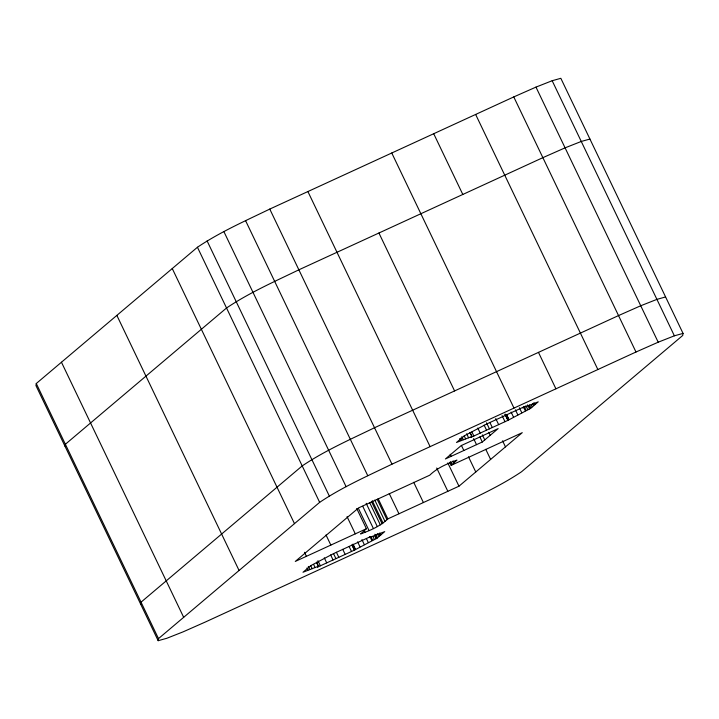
<?xml version="1.0" encoding="UTF-8"?>
<svg xmlns="http://www.w3.org/2000/svg" width="719" height="719" viewBox="0 0 719 719"><rect width="100%" height="100%" fill="white"/><g stroke="black" fill="none" stroke-linecap="round" stroke-linejoin="round"><path stroke-width="1.08" d="M683.05 333.4L682.726 335.476L521.563 471.736C498.887 486.979 473.758 498.051 449.24 509.915L205.23 622.07L183.012 631.893L166.835 638.274L158.171 640.692L35.95 385.6L36.274 383.524L197.437 247.255C220.113 232.021 245.251 220.949 269.769 209.076L513.77 96.921L535.979 87.107L552.165 80.726L560.829 78.308L683.05 333.4L674.377 335.818L658.2 342.199L635.991 352.013L391.981 464.168C367.472 476.041 342.334 487.114 319.658 502.347L158.495 638.616L158.171 640.692M65.052 446.337L65.375 444.261L226.539 307.993C249.214 292.759 274.343 281.686 298.861 269.814L542.872 157.659L565.08 147.844L581.258 141.463L589.931 139.046M140.708 604.248L141.041 602.171L302.205 465.912C324.871 450.669 350.009 439.597 374.527 427.733L618.529 315.578L640.737 305.755L656.923 299.374L665.587 296.956M318.553 566.221L317.492 567.12L354.395 550.161L376.801 538.333L384.728 531.62L369.189 537.641L370.258 536.742L333.355 553.702L310.932 565.547L302.996 572.252L318.553 566.221L316.612 562.168M472.05 436.442L470.99 437.332L507.884 420.372L530.289 408.545L538.225 401.84L522.686 407.862L523.747 406.963L486.844 423.922L464.42 435.768L456.493 442.473L472.05 436.442L470.109 432.389M356.714 508.495L366.411 528.744L360.605 533.974C370.33 530.406 380.297 526.236 387.838 518.893L458.965 486.197L522.273 432.667L451.155 465.355L449.699 462.317M451.155 465.355L456.96 460.115C447.236 463.692 437.269 467.862 429.728 475.205L358.601 507.893L295.284 561.431L366.411 528.744M482.296 442.005L498.159 428.596L461.256 445.564L445.394 458.974L482.296 442.005L479.87 436.945M552.165 80.726L674.377 335.818M535.979 87.107L658.2 342.199M513.77 96.921L635.991 352.013M475.645 114.447L597.866 369.539M433.71 133.725L462.802 194.463M538.468 352.373L555.922 388.817M533.911 402.649L534.882 404.671M532.671 403.692L533.642 405.714M531.305 404.842L532.276 406.873M529.454 404.986L530.91 408.024M528.833 405.507L530.289 408.545M527.584 404.851L529.517 408.904M525.886 405.633L527.827 409.686M524.187 406.415L526.128 410.459M523.899 407.781L525.355 410.819M519.379 407.718L521.805 412.778M515.424 409.839L517.842 414.899M391.765 153.003L513.986 408.095M511.11 412.086L513.537 417.146M506.518 414.414L508.944 419.483M506.356 414.557L508.782 419.617M505.987 414.863L508.414 419.932M505.142 414.162L508.054 420.238M504.981 414.306L507.884 420.372M502.096 415.627L504.999 421.702M495.751 418.548L498.653 424.614M502.563 440.801L505.466 446.876M489.891 422.475L492.308 427.535M486.52 422.79L489.423 428.857M488.767 432.272L490.223 435.301M484.121 425.127L486.547 430.187M482.35 434.851L484.777 439.911M477.784 428.039L480.211 433.099M485.765 449.312L490.619 459.432M378.931 233.019L454.588 390.929M471.925 431.966L473.866 436.011M473.623 438.59L476.526 444.657M469.938 432.532L471.88 436.577M466.658 433.755L468.599 437.799M464.204 435.849L465.66 438.887M461.814 436.649L463.27 439.686M460.475 438.168L461.445 440.19M459.702 438.527L460.672 440.549M468.491 456.808L475.771 471.988M461.418 445.429L463.845 450.489M450.193 454.3L451.164 456.322M453.06 460.897L454.031 462.919M450.597 461.562L452.053 464.6M447.802 462.919L458.965 486.197M307.894 191.551L430.106 446.643M436.694 468.024L447.847 491.311M413.704 482.296L423.401 502.545M269.769 209.076L391.981 464.168M389.249 493.54L398.955 513.779M245.547 220.598L367.76 475.69M378.14 498.644L387.838 518.893M377.241 499.408L386.939 519.648M374.779 500.065L384.962 521.329M372.307 500.73L382.984 523.001M371.408 501.485L382.086 523.756M369.674 502.635L380.342 524.906M366.16 503.291L377.313 526.578M379.794 532.95L380.764 534.972M379.174 533.471L380.144 535.502M377.331 533.615L378.778 536.653M362.744 506.293L373.413 528.564M375.965 534.765L377.421 537.803M374.86 534.28L376.801 538.333M374.572 535.646L376.028 538.684M372.873 536.428L374.329 539.466M358.395 508.36L369.063 530.631M371.184 537.21L372.64 540.239M223.888 231.608L346.109 486.7M369.926 536.545L371.867 540.598M364.111 530.37L365.081 532.393M366.375 538.513L368.308 542.566M361.927 539.618L364.353 544.687M347.052 516.637L355.294 533.849M357.622 541.865L360.048 546.925M353.029 544.202L355.456 549.262M352.867 544.337L355.285 549.397M207.09 240.901L329.311 495.993M352.499 544.651L354.925 549.711M352.13 544.957L354.557 550.017M351.968 545.092L354.395 550.161M349.083 546.422L351.51 551.482M342.738 549.334L345.165 554.403M197.437 247.255L319.658 502.347M336.393 552.255L338.82 557.315M326.004 534.963L330.848 545.083M333.508 553.576L335.935 558.645M330.632 554.906L333.05 559.966M324.287 557.818L326.714 562.878M317.951 560.73L320.377 565.79M316.935 563.328L317.906 565.35M172.263 268.547L294.475 523.639M313.655 564.541L315.111 567.579M304.461 552.273L306.402 556.326M310.716 565.628L312.172 568.666M308.316 566.428L309.772 569.466M306.977 567.947L307.948 569.978M116.855 315.389L239.076 570.482M61.457 362.232L183.678 617.324M36.274 383.524L158.495 638.616"/></g></svg>
